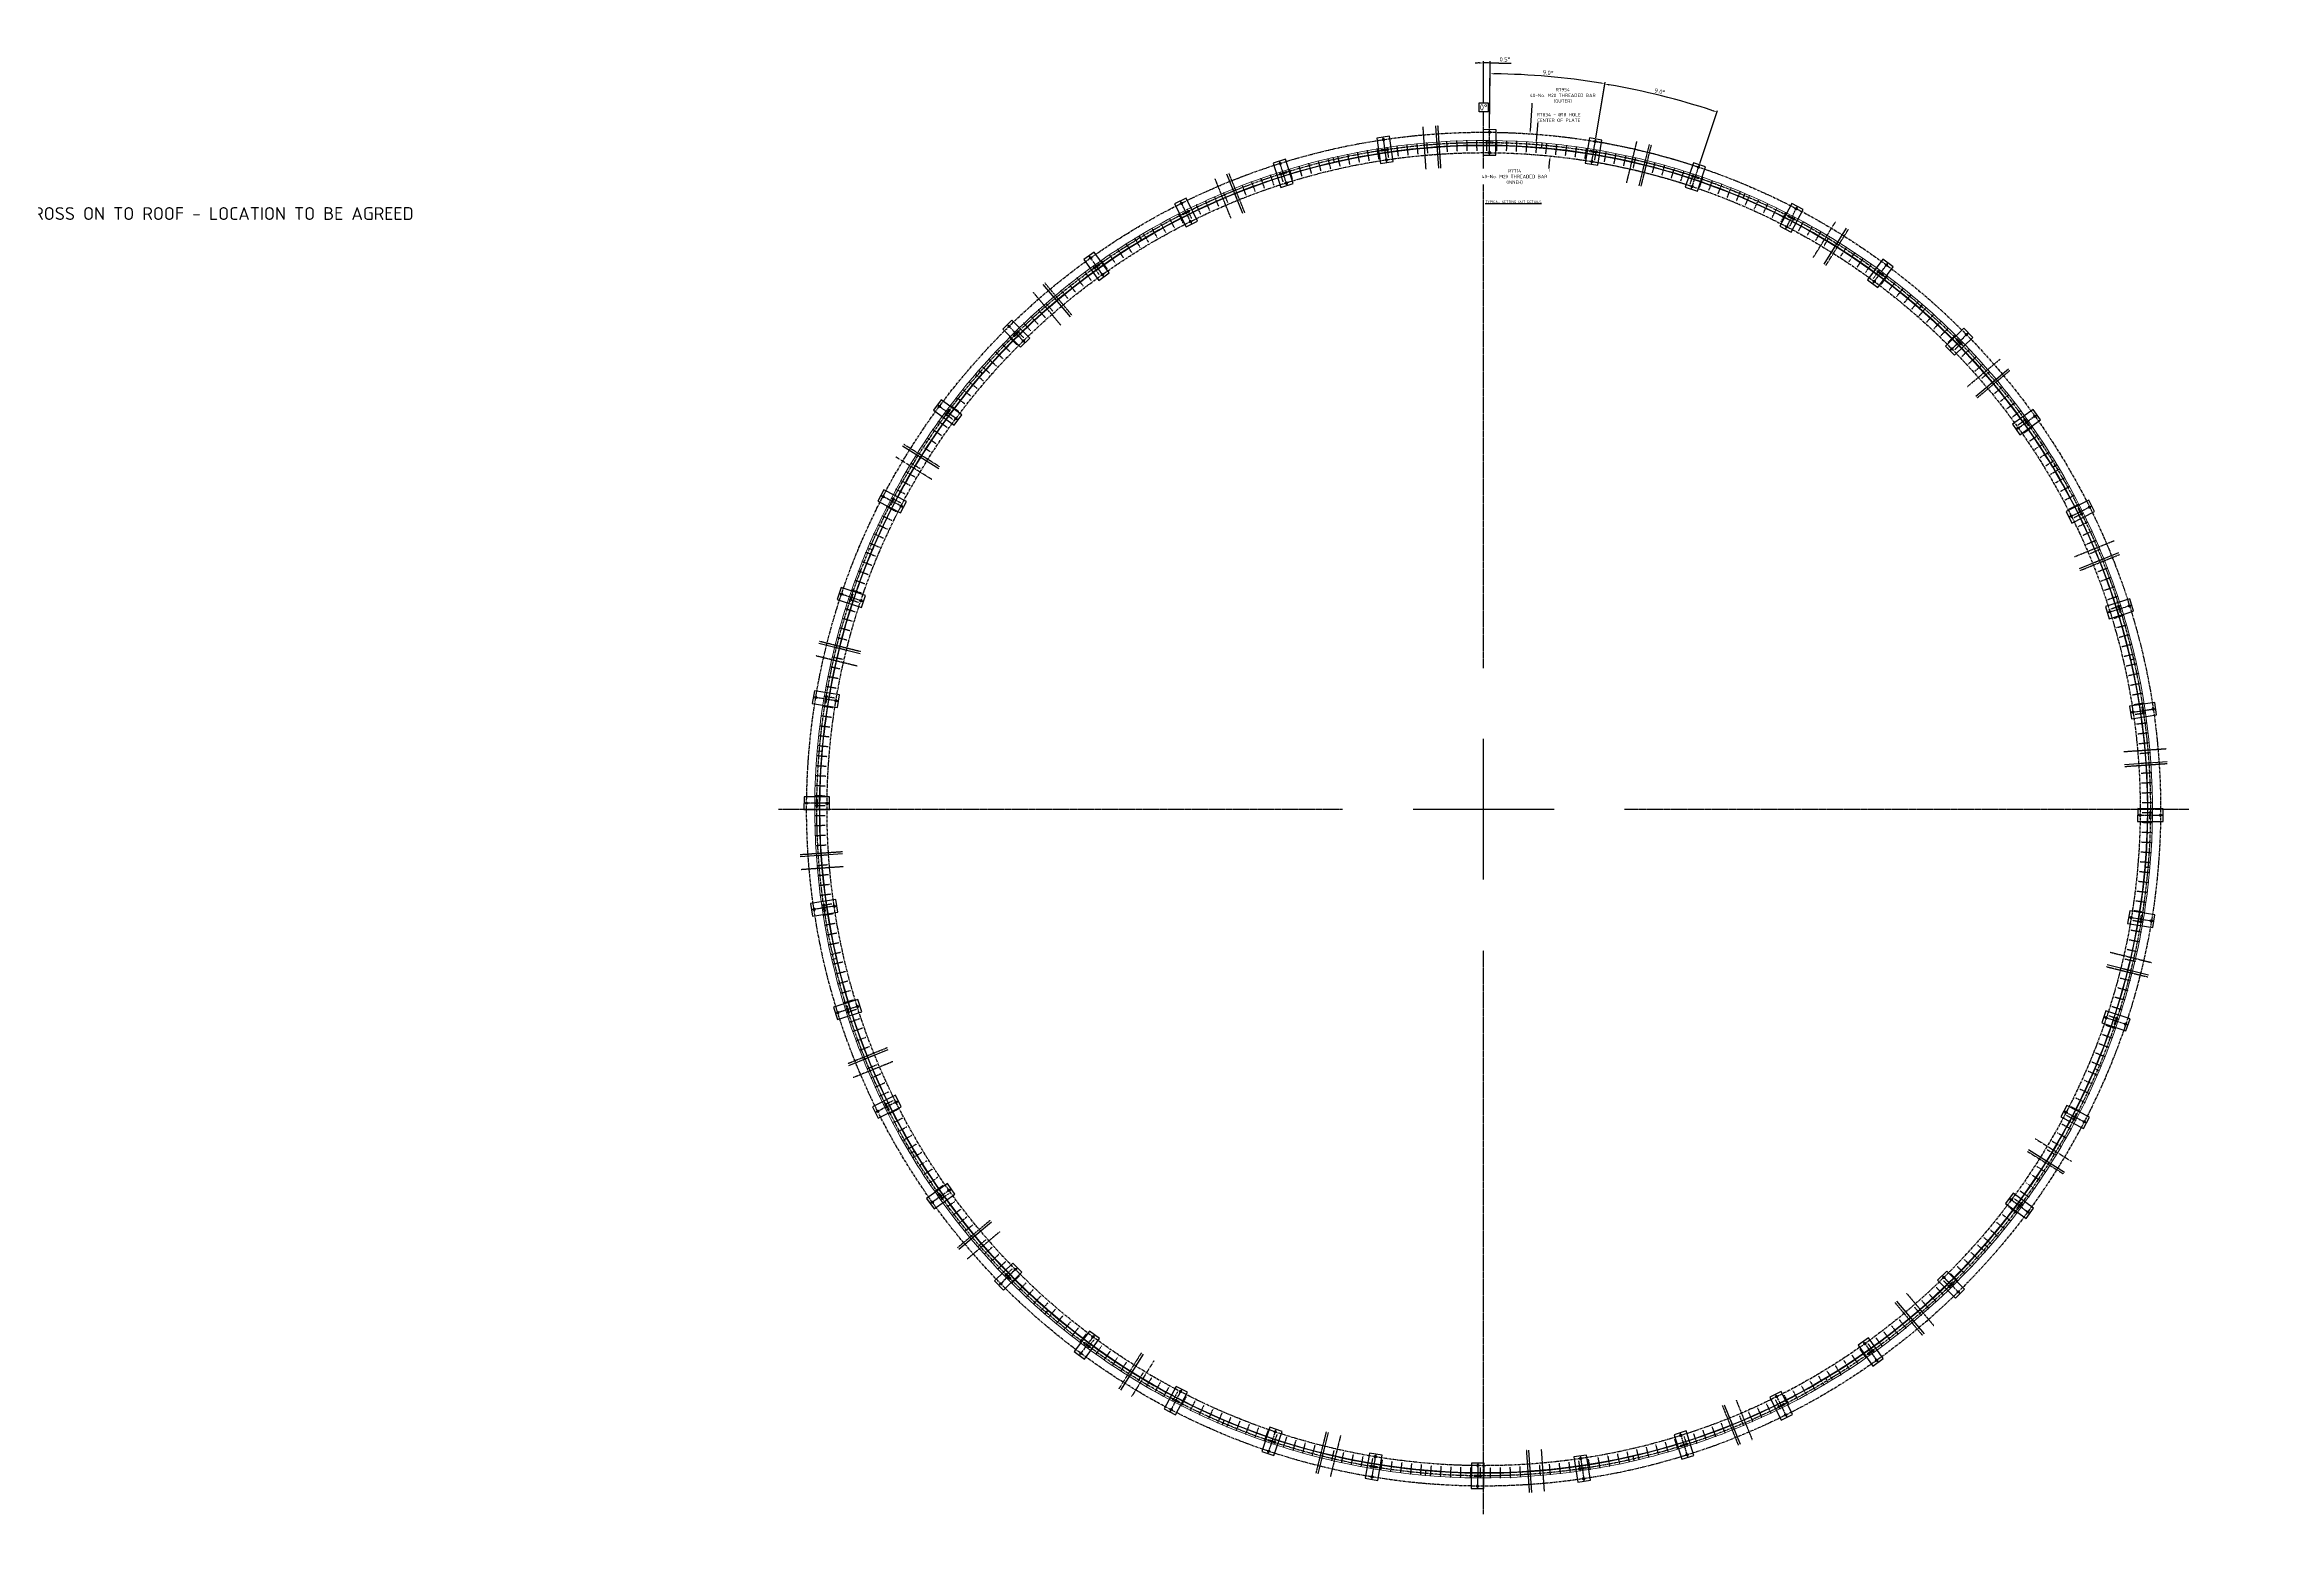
# Model space of a CAD drawing. Header units: millimetres. Extents: x -272986 to 200319, y -34579 to 49604.
# Drawn here: x 24371 to 50442, y 1270 to 18979 of the extents above; entities that cross this region are included whole.
import ezdxf
from ezdxf import colors
from ezdxf.entities.mleader import LeaderData, LeaderLine
from ezdxf.math import Vec2, Vec3

# ---------------------------------------------------------------- set-up
doc = ezdxf.new("R2010")
doc.units = ezdxf.units.MM
for name, pattern in [('CENTER', [50.8, 31.75, -6.35, 6.35, -6.35]), ('CENTER2', [28.575, 19.05, -3.175, 3.175, -3.175]), ('HIDDEN2', [4.7625, 3.175, -1.5875])]:
    doc.linetypes.add(name, pattern=pattern)
doc.layers.get('Defpoints').update_dxf_attribs({"color": 9})
for name, color, linetype in [('CENTRE', 1, 'CENTER'), ('X 0001 M', 7, 'Continuous'), ('X 1001 M', 8, 'HIDDEN2'), ('X 3001 D', 5, 'Continuous'), ('X 4001 T', 7, 'Continuous')]:
    doc.layers.add(name, color=color, linetype=linetype)
doc.styles.add('BIT STD. 2.0', font='isocpeur.ttf', dxfattribs={"height": 2})
doc.styles.add('BIT STD. 2.5', font='isocpeur.ttf', dxfattribs={"height": 2.5})
doc.styles.add('BIT STD. 3.0', font='isocpeur.ttf', dxfattribs={"height": 2.5})
doc.dimstyles.new('BIT STD. 2.0.1', dxfattribs={"dimtxt": 2, "dimasz": 2, "dimexe": 1, "dimexo": 0.625, "dimgap": 1, "dimtad": 1, "dimtih": 1, "dimtoh": 1, "dimdec": 0, "dimdsep": 46, "dimtxsty": 'BIT STD. 2.0', "dimcen": 0, "dimadec": 0, "dimazin": 0, "dimtfac": 1, "dimtdec": 0, "dimtofl": 0, "dimtmove": 0, "dimatfit": 3, "dimfxl": 1, "dimtfill": 1, "dimlwd": -1, "dimlwe": -1, "dimarcsym": 0})
doc.dimstyles.new('BIT STD. 2.5', dxfattribs={"dimtxt": 2.5, "dimasz": 2.5, "dimexe": 1, "dimexo": 0.75, "dimgap": 1, "dimtad": 1, "dimdec": 0, "dimdsep": 46, "dimtxsty": 'BIT STD. 2.5', "dimcen": 0, "dimadec": 0, "dimazin": 0, "dimtfac": 1, "dimtdec": 0, "dimtmove": 0, "dimatfit": 3, "dimfxl": 1, "dimtfill": 1, "dimlwd": -1, "dimlwe": -1, "dimarcsym": 0})

# ---------------------------------------------------------------- blocks, each defined once
blk = doc.blocks.new('_Dot')
at = {"color": 0, "linetype": 'ByBlock', "lineweight": -2}
blk.add_line((-0.5, 0), (-1, 0), dxfattribs=at)
at = {"color": 0, "linetype": 'ByBlock', "const_width": 0.5}
blk.add_lwpolyline([(-0.25, 0, 1), (0.25, 0, 1)], format="xyb", close=True, dxfattribs=at)
blk = doc.blocks.new('*U451')
at = {"layer": 'X 0001 M'}
blk.add_line((25, -250), (25, 250), dxfattribs=at)
at = {"layer": 'X 1001 M', "color": 251, "ltscale": 0.5}
for p, q in [((-125, -250), (-125, 250)), ((50, -250), (50, 250))]:
    blk.add_line(p, q, dxfattribs=at)
blk = doc.blocks.new('*U452')
at = {"color": 0, "linetype": 'ByBlock', "lineweight": -2, "transparency": 16777216}
blk.add_blockref('*U451', (-48396, 46247), dxfattribs=at)
for p, rotation in [((-45985, 45873), 342.0000000000001), ((-50805, 45857), 18.00000000000003), ((-52975, 44743), 36.00000000000002), ((-43808, 44772), 324), ((-42077, 43052), 306.0000000000001), ((-54695, 43012), 54.00000000000001), ((-55796, 40834), 72.00000000000003), ((-40962, 40882), 288), ((-40573, 38473), 270), ((-56170, 38423), 90.00000000000001), ((-40947, 36062), 252), ((-55780, 36014), 108), ((-54666, 33844), 126), ((-42047, 33885), 234), ((-52935, 32124), 144.0000000000001), ((-43767, 32154), 216), ((-45938, 31039), 198), ((-50757, 31024), 162.0000000000001), ((-48346, 30650), 180)]:
    blk.add_blockref('*U451', p, dxfattribs=dict(at, rotation=rotation))
blk = doc.blocks.new('*U453')
at = {"color": 6, "linetype": 'HIDDEN2', "ltscale": 0.5}
blk.add_line((0, -62.5), (0, 62.5), dxfattribs=at)
blk = doc.blocks.new('*U454')
at = {"color": 0, "linetype": 'ByBlock', "lineweight": -2, "transparency": 16777216}
for p, rotation in [((-49878, 46100), 11.14285714285714), ((-49764, 46121), 10.28571428571428), ((-49649, 46141), 9.428571428571429), ((-49534, 46160), 8.57142857142858), ((-49418, 46176), 7.714285714285643), ((-49302, 46191), 6.857142857142835), ((-49186, 46204), 5.999999999999965), ((-49070, 46215), 5.142857142857048), ((-48954, 46225), 4.285714285714301), ((-48838, 46233), 3.428571428571321), ((-48721, 46239), 2.571428571428504), ((-48604, 46243), 1.714285714285792), ((-48488, 46246), 0.8571428571427642), ((-48255, 46246), 359.1428571428572), ((-48138, 46243), 358.2857142857142), ((-48021, 46239), 357.4285714285716), ((-47905, 46233), 356.5714285714287), ((-47788, 46225), 355.7142857142857), ((-47672, 46215), 354.8571428571428), ((-47556, 46204), 353.9999999999999), ((-47440, 46191), 353.1428571428571), ((-47324, 46176), 352.2857142857143), ((-47209, 46160), 351.4285714285714), ((-47094, 46141), 350.5714285714286), ((-46979, 46121), 349.7142857142857), ((-46864, 46100), 348.8571428571428), ((-50892, 45828), 18.85714285714285), ((-50781, 45865), 17.99999999999999), ((-50670, 45900), 17.14285714285713), ((-50558, 45934), 16.28571428571426), ((-50446, 45966), 15.42857142857141), ((-50333, 45996), 14.57142857142854), ((-50220, 46024), 13.71428571428573), ((-50107, 46051), 12.85714285714285), ((-49993, 46076), 11.99999999999999), ((-46750, 46076), 348), ((-46636, 46051), 347.1428571428571), ((-46522, 46024), 346.2857142857143), ((-46409, 45996), 345.4285714285714), ((-46297, 45966), 344.5714285714286), ((-46184, 45934), 343.7142857142857), ((-46073, 45900), 342.8571428571428), ((-45961, 45865), 341.9999999999999), ((-45851, 45828), 341.1428571428571), ((-51543, 45572), 23.99999999999999), ((-51436, 45619), 23.14285714285715), ((-51329, 45664), 22.28571428571427), ((-51220, 45708), 21.42857142857141), ((-51111, 45749), 20.57142857142855), ((-51002, 45790), 19.71428571428569), ((-45741, 45790), 340.2857142857143), ((-45631, 45749), 339.4285714285714), ((-45522, 45708), 338.5714285714286), ((-45414, 45664), 337.7142857142857), ((-45306, 45619), 336.8571428571428), ((-45199, 45572), 335.9999999999999), ((-52067, 45315), 28.28571428571427), ((-51964, 45370), 27.42857142857139), ((-51860, 45423), 26.57142857142855), ((-51755, 45474), 25.71428571428573), ((-51649, 45524), 24.85714285714285), ((-45093, 45524), 335.1428571428571), ((-44988, 45474), 334.2857142857142), ((-44883, 45423), 333.4285714285714), ((-44779, 45370), 332.5714285714286), ((-44676, 45315), 331.7142857142857), ((-52471, 45082), 31.7142857142857), ((-52371, 45143), 30.85714285714286), ((-52270, 45202), 29.99999999999999), ((-52169, 45259), 29.14285714285712), ((-44573, 45259), 330.8571428571428), ((-44472, 45202), 329.9999999999999), ((-44371, 45143), 329.1428571428571), ((-44272, 45082), 328.2857142857142), ((-52860, 44825), 35.14285714285712), ((-52764, 44892), 34.28571428571429), ((-52667, 44957), 33.42857142857142), ((-52570, 45020), 32.57142857142857), ((-44173, 45020), 327.4285714285714), ((-44075, 44957), 326.5714285714286), ((-43978, 44892), 325.7142857142857), ((-43882, 44825), 324.8571428571428), ((-53233, 44545), 38.57142857142858), ((-53142, 44617), 37.71428571428571), ((-53049, 44688), 36.85714285714283), ((-52955, 44757), 36), ((-43787, 44757), 323.9999999999999), ((-43693, 44688), 323.1428571428571), ((-43601, 44617), 322.2857142857143), ((-43509, 44545), 321.4285714285714), ((-53502, 44321), 41.14285714285715), ((-53414, 44397), 40.28571428571428), ((-53324, 44472), 39.4285714285714), ((-43418, 44472), 320.5714285714286), ((-43329, 44397), 319.7142857142857), ((-43240, 44321), 318.8571428571428), ((-53760, 44085), 43.71428571428572), ((-53676, 44165), 42.85714285714285), ((-53589, 44244), 41.99999999999999), ((-43153, 44244), 317.9999999999999), ((-43067, 44165), 317.1428571428571), ((-42982, 44085), 316.2857142857143), ((-54008, 43837), 46.28571428571428), ((-53927, 43921), 45.42857142857142), ((-53844, 44004), 44.57142857142856), ((-42898, 44004), 315.4285714285714), ((-42816, 43921), 314.5714285714285), ((-42734, 43837), 313.7142857142857), ((-54244, 43579), 48.85714285714286), ((-54167, 43666), 48), ((-54088, 43752), 47.14285714285713), ((-42654, 43752), 312.8571428571428), ((-42576, 43666), 311.9999999999999), ((-42498, 43579), 311.1428571428571), ((-54468, 43310), 51.42857142857143), ((-54395, 43401), 50.57142857142856), ((-54320, 43491), 49.71428571428571), ((-42422, 43491), 310.2857142857142), ((-42348, 43401), 309.4285714285714), ((-42274, 43310), 308.5714285714285), ((-54680, 43032), 54), ((-54611, 43126), 53.14285714285714), ((-54540, 43219), 52.28571428571427), ((-42202, 43219), 307.7142857142857), ((-42131, 43126), 306.8571428571428), ((-42062, 43032), 305.9999999999999), ((-54880, 42744), 56.57142857142856), ((-54815, 42841), 55.71428571428571), ((-54748, 42937), 54.85714285714284), ((-41994, 42937), 305.1428571428571), ((-41928, 42841), 304.2857142857142), ((-41863, 42744), 303.4285714285714), ((-55005, 42548), 58.28571428571428), ((-54943, 42646), 57.42857142857141), ((-41799, 42646), 302.5714285714286), ((-41737, 42548), 301.7142857142857), ((-55182, 42246), 60.85714285714285), ((-55125, 42347), 59.99999999999999), ((-55066, 42448), 59.14285714285715), ((-41677, 42448), 300.8571428571428), ((-41617, 42347), 299.9999999999999), ((-41560, 42246), 299.1428571428571), ((-55293, 42040), 62.57142857142856), ((-55239, 42144), 61.71428571428572), ((-41504, 42144), 298.2857142857142), ((-41449, 42040), 297.4285714285714), ((-55447, 41726), 65.14285714285712), ((-55397, 41832), 64.28571428571428), ((-55346, 41937), 63.42857142857142), ((-41396, 41937), 296.5714285714285), ((-41345, 41832), 295.7142857142857), ((-41295, 41726), 294.8571428571428), ((-55542, 41513), 66.85714285714285), ((-55495, 41620), 66.00000000000001), ((-41247, 41620), 293.9999999999999), ((-41200, 41513), 293.1428571428571), ((-55672, 41188), 69.42857142857143), ((-55631, 41297), 68.57142857142858), ((-55587, 41406), 67.7142857142857), ((-41155, 41406), 292.2857142857143), ((-41112, 41297), 291.4285714285714), ((-41070, 41188), 290.5714285714285), ((-55751, 40969), 71.14285714285712), ((-55713, 41079), 70.28571428571428), ((-41030, 41079), 289.7142857142857), ((-40991, 40969), 288.8571428571428), ((-55823, 40747), 72.85714285714285), ((-55788, 40858), 72), ((-40954, 40858), 287.9999999999999), ((-40919, 40747), 287.1428571428571), ((-55919, 40410), 75.42857142857142), ((-55889, 40523), 74.57142857142857), ((-55857, 40635), 73.71428571428571), ((-40886, 40635), 286.2857142857142), ((-40854, 40523), 285.4285714285714), ((-40824, 40410), 284.5714285714285), ((-55974, 40183), 77.14285714285715), ((-55947, 40297), 76.28571428571428), ((-40795, 40297), 283.7142857142856), ((-40768, 40183), 282.8571428571428), ((-56023, 39955), 78.85714285714285), ((-55999, 40070), 77.99999999999999), ((-40743, 40070), 282), ((-40720, 39955), 281.1428571428571), ((-56064, 39726), 80.57142857142856), ((-56044, 39841), 79.71428571428572), ((-40698, 39841), 280.2857142857142), ((-40678, 39726), 279.4285714285714), ((-56114, 39379), 83.14285714285712), ((-56099, 39495), 82.28571428571429), ((-56083, 39610), 81.42857142857142), ((-40660, 39610), 278.5714285714285), ((-40643, 39495), 277.7142857142857), ((-40628, 39379), 276.8571428571428), ((-56138, 39147), 84.85714285714286), ((-56127, 39263), 83.99999999999999), ((-40615, 39263), 275.9999999999999), ((-40604, 39147), 275.1428571428571), ((-56156, 38915), 86.57142857142857), ((-56148, 39031), 85.71428571428571), ((-40595, 39031), 274.2857142857143), ((-40587, 38915), 273.4285714285714), ((-56166, 38681), 88.28571428571426), ((-56162, 38798), 87.42857142857143), ((-40581, 38798), 272.5714285714286), ((-40576, 38681), 271.7142857142857), ((-56170, 38448), 90), ((-56169, 38565), 89.14285714285714), ((-56169, 38331), 90.85714285714285), ((-40574, 38565), 270.8571428571428), ((-40574, 38331), 269.1428571428572), ((-40573, 38448), 270), ((-56166, 38215), 91.71428571428571), ((-56162, 38098), 92.57142857142857), ((-40581, 38098), 267.4285714285714), ((-40576, 38215), 268.2857142857143), ((-56156, 37982), 93.4285714285714), ((-56148, 37865), 94.28571428571426), ((-40595, 37865), 265.7142857142857), ((-40587, 37982), 266.5714285714286), ((-56138, 37749), 95.14285714285714), ((-56127, 37633), 95.99999999999999), ((-40615, 37633), 264), ((-40604, 37749), 264.8571428571429), ((-56114, 37517), 96.85714285714285), ((-56099, 37401), 97.7142857142857), ((-56083, 37286), 98.57142857142856), ((-40660, 37286), 261.4285714285714), ((-40643, 37401), 262.2857142857143), ((-40628, 37517), 263.1428571428571), ((-56064, 37171), 99.4285714285714), ((-56044, 37056), 100.2857142857143), ((-40698, 37056), 259.7142857142857), ((-40678, 37171), 260.5714285714286), ((-56023, 36941), 101.1428571428571), ((-55999, 36827), 102), ((-40743, 36827), 258), ((-40720, 36941), 258.8571428571428), ((-55974, 36713), 102.8571428571429), ((-55947, 36599), 103.7142857142857), ((-55919, 36486), 104.5714285714286), ((-40824, 36486), 255.4285714285714), ((-40795, 36599), 256.2857142857142), ((-40768, 36713), 257.1428571428571), ((-55889, 36373), 105.4285714285714), ((-55857, 36261), 106.2857142857143), ((-40886, 36261), 253.7142857142857), ((-40854, 36373), 254.5714285714286), ((-55823, 36149), 107.1428571428572), ((-55788, 36038), 108), ((-40954, 36038), 252), ((-40919, 36149), 252.8571428571428), ((-55751, 35928), 108.8571428571429), ((-55713, 35817), 109.7142857142857), ((-55672, 35708), 110.5714285714286), ((-41070, 35708), 249.4285714285714), ((-41030, 35817), 250.2857142857142), ((-40991, 35928), 251.1428571428571), ((-55631, 35599), 111.4285714285714), ((-55587, 35491), 112.2857142857143), ((-41155, 35491), 247.7142857142857), ((-41112, 35599), 248.5714285714285), ((-55542, 35383), 113.1428571428572), ((-55495, 35276), 114), ((-55447, 35170), 114.8571428571428), ((-41295, 35170), 245.1428571428571), ((-41247, 35276), 246), ((-41200, 35383), 246.8571428571429), ((-55397, 35065), 115.7142857142857), ((-55346, 34960), 116.5714285714286), ((-41396, 34960), 243.4285714285714), ((-41345, 35065), 244.2857142857143), ((-55293, 34856), 117.4285714285714), ((-55239, 34753), 118.2857142857143), ((-55182, 34650), 119.1428571428571), ((-41560, 34650), 240.8571428571428), ((-41504, 34753), 241.7142857142857), ((-41449, 34856), 242.5714285714286), ((-55125, 34549), 120), ((-55066, 34448), 120.8571428571428), ((-41677, 34448), 239.1428571428572), ((-41617, 34549), 240), ((-55005, 34349), 121.7142857142857), ((-54943, 34250), 122.5714285714286), ((-54880, 34152), 123.4285714285714), ((-41863, 34152), 236.5714285714286), ((-41799, 34250), 237.4285714285714), ((-41737, 34349), 238.2857142857142), ((-54815, 34055), 124.2857142857143), ((-54748, 33959), 125.1428571428572), ((-54680, 33864), 126), ((-42062, 33864), 234), ((-41994, 33959), 234.8571428571428), ((-41928, 34055), 235.7142857142857), ((-54611, 33770), 126.8571428571428), ((-54540, 33678), 127.7142857142857), ((-42202, 33678), 232.2857142857143), ((-42131, 33770), 233.1428571428571), ((-54468, 33586), 128.5714285714286), ((-54395, 33495), 129.4285714285714), ((-54320, 33406), 130.2857142857143), ((-42422, 33406), 229.7142857142857), ((-42348, 33495), 230.5714285714285), ((-42274, 33586), 231.4285714285714), ((-54244, 33317), 131.1428571428571), ((-54167, 33230), 132), ((-54088, 33144), 132.8571428571428), ((-42654, 33144), 227.1428571428571), ((-42576, 33230), 227.9999999999999), ((-42498, 33317), 228.8571428571428), ((-54008, 33059), 133.7142857142857), ((-53927, 32975), 134.5714285714286), ((-53844, 32893), 135.4285714285714), ((-53760, 32811), 136.2857142857143), ((-42982, 32811), 223.7142857142857), ((-42898, 32893), 224.5714285714285), ((-42816, 32975), 225.4285714285714), ((-42734, 33059), 226.2857142857143), ((-53676, 32731), 137.1428571428571), ((-53589, 32653), 138), ((-53502, 32575), 138.8571428571428), ((-43240, 32575), 221.1428571428572), ((-43153, 32653), 222), ((-43067, 32731), 222.8571428571428), ((-53414, 32499), 139.7142857142857), ((-53324, 32424), 140.5714285714286), ((-53233, 32351), 141.4285714285714), ((-53142, 32279), 142.2857142857142), ((-43601, 32279), 217.7142857142856), ((-43509, 32351), 218.5714285714285), ((-43418, 32424), 219.4285714285714), ((-43329, 32499), 220.2857142857142), ((-53049, 32208), 143.1428571428571), ((-52955, 32139), 144), ((-52860, 32071), 144.8571428571428), ((-43882, 32071), 215.1428571428571), ((-43787, 32139), 216), ((-43693, 32208), 216.8571428571429), ((-52764, 32005), 145.7142857142857), ((-52667, 31940), 146.5714285714286), ((-52570, 31876), 147.4285714285714), ((-52471, 31814), 148.2857142857142), ((-52371, 31754), 149.1428571428571), ((-44371, 31754), 210.8571428571428), ((-44272, 31814), 211.7142857142857), ((-44173, 31876), 212.5714285714286), ((-44075, 31940), 213.4285714285714), ((-43978, 32005), 214.2857142857142), ((-52270, 31694), 150), ((-52169, 31637), 150.8571428571428), ((-52067, 31581), 151.7142857142857), ((-51964, 31526), 152.5714285714286), ((-44779, 31526), 207.4285714285714), ((-44676, 31581), 208.2857142857142), ((-44573, 31637), 209.1428571428571), ((-44472, 31694), 209.9999999999999), ((-51860, 31473), 153.4285714285714), ((-51755, 31422), 154.2857142857143), ((-51649, 31372), 155.1428571428571), ((-51543, 31324), 156), ((-51436, 31277), 156.8571428571429), ((-51329, 31232), 157.7142857142857), ((-45414, 31232), 202.2857142857142), ((-45306, 31277), 203.1428571428571), ((-45199, 31324), 203.9999999999999), ((-45093, 31372), 204.8571428571428), ((-44988, 31422), 205.7142857142857), ((-44883, 31473), 206.5714285714285), ((-51220, 31189), 158.5714285714285), ((-51111, 31147), 159.4285714285714), ((-51002, 31107), 160.2857142857143), ((-50892, 31068), 161.1428571428571), ((-50781, 31031), 162.0000000000001), ((-50670, 30996), 162.8571428571428), ((-46073, 30996), 197.1428571428571), ((-45961, 31031), 198), ((-45851, 31068), 198.8571428571427), ((-45741, 31107), 199.7142857142857), ((-45631, 31147), 200.5714285714286), ((-45522, 31189), 201.4285714285713), ((-50558, 30963), 163.7142857142857), ((-50446, 30931), 164.5714285714286), ((-50333, 30900), 165.4285714285714), ((-50220, 30872), 166.2857142857142), ((-50107, 30845), 167.1428571428571), ((-49993, 30820), 168), ((-49878, 30797), 168.8571428571428), ((-49764, 30775), 169.7142857142857), ((-49649, 30755), 170.5714285714286), ((-49534, 30737), 171.4285714285714), ((-49418, 30720), 172.2857142857144), ((-49302, 30705), 173.1428571428571), ((-47440, 30705), 186.8571428571428), ((-47324, 30720), 187.7142857142856), ((-47209, 30737), 188.5714285714285), ((-47094, 30755), 189.4285714285714), ((-46979, 30775), 190.2857142857143), ((-46864, 30797), 191.1428571428571), ((-46750, 30820), 192), ((-46636, 30845), 192.8571428571429), ((-46522, 30872), 193.7142857142856), ((-46409, 30900), 194.5714285714285), ((-46297, 30931), 195.4285714285714), ((-46184, 30963), 196.2857142857142), ((-49186, 30692), 174), ((-49070, 30681), 174.8571428571429), ((-48954, 30671), 175.7142857142857), ((-48838, 30664), 176.5714285714287), ((-48721, 30657), 177.4285714285716), ((-48604, 30653), 178.2857142857142), ((-48488, 30651), 179.1428571428573), ((-48371, 30650), 180), ((-48255, 30651), 180.8571428571427), ((-48138, 30653), 181.7142857142856), ((-48021, 30657), 182.5714285714285), ((-47905, 30664), 183.4285714285713), ((-47788, 30671), 184.2857142857142), ((-47672, 30681), 185.1428571428571), ((-47556, 30692), 185.9999999999999)]:
    blk.add_blockref('*U453', p, dxfattribs=dict(at, rotation=rotation))
blk.add_blockref('*U453', (-48371, 46247), dxfattribs=at)
blk = doc.blocks.new('A$Cd0eb770c')
at = {"color": 0, "linetype": 'Continuous', "lineweight": 0}
for p, q in [((-1227, -7762), (-1220, -7718)), ((-1220, -7718), (-1218, -7709)), ((-1218, -7709), (-1217, -7703)), ((1217, -7703), (1218, -7709)), ((1218, -7709), (1220, -7718)), ((1220, -7718), (1227, -7762))]:
    blk.add_line(p, q, dxfattribs=at)
for radius, start, end in [(7858, 261.0183, 278.9817), (7804, 261.0183, 278.9817), (7798, 261.0183, 278.9817), (7842, 265.2281, 265.7571), (7825, 265.2281, 265.7571), (7824, 274.2429, 274.7719), (7842, 274.2429, 274.7719)]:
    blk.add_arc((0, 0), radius, start, end, dxfattribs=at)
for points, knots in [([(-652, -7815), (-655, -7815), (-657, -7814), (-659, -7812), (-660, -7810), (-661, -7808), (-661, -7806), (-661, -7803), (-659, -7801), (-658, -7800), (-656, -7798), (-653, -7797), (-651, -7797)], [0, 0, 0, 0, 0.785398, 0.785398, 0.785398, 1.558627, 1.558627, 1.558627, 2.35011, 2.35011, 2.35011, 3.141593, 3.141593, 3.141593, 3.141593]), ([(-579, -7803), (-577, -7803), (-574, -7804), (-573, -7806), (-571, -7808), (-570, -7810), (-571, -7813), (-571, -7815), (-572, -7817), (-574, -7819), (-575, -7820), (-578, -7821), (-580, -7821)], [0, 0, 0, 0, 0.785398, 0.785398, 0.785398, 1.559539, 1.559539, 1.559539, 2.350566, 2.350566, 2.350566, 3.141593, 3.141593, 3.141593, 3.141593]), ([(580, -7821), (578, -7821), (575, -7820), (574, -7819), (572, -7817), (571, -7815), (571, -7813), (570, -7810), (571, -7808), (573, -7806), (574, -7804), (577, -7803), (579, -7803)], [0, 0, 0, 0, 0.785398, 0.785398, 0.785398, 1.558627, 1.558627, 1.558627, 2.35011, 2.35011, 2.35011, 3.141593, 3.141593, 3.141593, 3.141593]), ([(651, -7797), (653, -7797), (656, -7798), (657, -7799), (659, -7801), (660, -7803), (661, -7805), (661, -7808), (660, -7810), (659, -7812), (657, -7814), (655, -7815), (652, -7815)], [0, 0, 0, 0, 0.785398, 0.785398, 0.785398, 1.559539, 1.559539, 1.559539, 2.350566, 2.350566, 2.350566, 3.141593, 3.141593, 3.141593, 3.141593])]:
    blk.add_open_spline(points, degree=3, knots=knots, dxfattribs=at)
blk = doc.blocks.new('*U459')
blk.add_blockref('A$Cd0eb770c', (0, 7781))
blk = doc.blocks.new('*U460')
at = {"color": 0, "linetype": 'ByBlock', "lineweight": -2, "transparency": 16777216}
for p, rotation in [((38875, 17394), 198), ((41279, 17774), 180), ((43684, 17394), 162), ((36706, 16288), 216), ((45853, 16288), 144), ((34984, 14567), 234), ((47574, 14567), 126), ((33879, 12398), 252), ((48679, 12398), 108), ((33498, 9994), 270), ((49060, 9994), 90.00000000000001), ((33879, 7589), 288), ((48679, 7589), 72), ((34984, 5420), 306), ((47574, 5420), 54), ((36706, 3699), 324), ((45853, 3699), 35.99999999999999), ((38875, 2594), 342.0000000000001), ((43684, 2594), 17.99999999999997)]:
    blk.add_blockref('*U459', p, dxfattribs=dict(at, rotation=rotation))
blk.add_blockref('*U459', (41279, 2213), dxfattribs=at)
blk = doc.blocks.new('*U465')
at = {"layer": 'CENTRE', "color": 0, "linetype": 'CENTER2', "transparency": 16777216}
for p, q in [((-17, 0), (-2.4, 0)), ((0, 2.4), (0, 17)), ((2.4, 0), (17, 0)), ((0, -17), (0, -2.4))]:
    blk.add_line(p, q, dxfattribs=at)
at = {"layer": 'CENTRE', "color": 0, "linetype": 'Continuous', "transparency": 16777216}
for p, q in [((-1.2, 0), (1.2, 0)), ((0, -1.2), (0, 1.2))]:
    blk.add_line(p, q, dxfattribs=at)
blk = doc.blocks.new('*U466')
at = {"layer": 'CENTRE', "color": 0, "linetype": 'CENTER2', "transparency": 16777216}
for p, q in [((-14, 0), (-1.8, 0)), ((0, 1.8), (0, 14)), ((1.8, 0), (14, 0)), ((0, -14), (0, -1.8))]:
    blk.add_line(p, q, dxfattribs=at)
at = {"layer": 'CENTRE', "color": 0, "linetype": 'Continuous', "transparency": 16777216}
for p, q in [((-0.9, 0), (0.9, 0)), ((0, -0.9), (0, 0.9))]:
    blk.add_line(p, q, dxfattribs=at)
blk = doc.blocks.new('*U467')
at = {"layer": 'CENTRE', "color": 0, "linetype": 'CENTER2', "transparency": 16777216}
for p, q in [((-17, 0), (-2.4, 0)), ((0, 2.4), (0, 17)), ((2.4, 0), (17, 0)), ((0, -17), (0, -2.4))]:
    blk.add_line(p, q, dxfattribs=at)
at = {"layer": 'CENTRE', "color": 0, "linetype": 'Continuous', "transparency": 16777216}
for p, q in [((-1.2, 0), (1.2, 0)), ((0, -1.2), (0, 1.2))]:
    blk.add_line(p, q, dxfattribs=at)
blk = doc.blocks.new('*U468')
at = {"layer": 'Defpoints', "color": 0, "linetype": 'CENTER2', "transparency": 16777216}
blk.add_line((0, 150), (0, -150), dxfattribs=at)
blk = doc.blocks.new('Level Plate - Plan')
blk.add_lwpolyline([(75, -150), (75, 150), (-75, 150), (-75, -150)], close=True)
for centre, radius in [((0, 120), 12), ((0, 0), 9), ((0, -120), 12)]:
    blk.add_circle(centre, radius)
at = {"layer": 'CENTRE', "linetype": 'CENTER2'}
for name, p in [('*U465', (0, 120)), ('*U466', (0, 0)), ('*U467', (0, -120))]:
    blk.add_blockref(name, p, dxfattribs=at)
at = {"layer": 'Defpoints', "color": 1, "linetype": 'CENTER2'}
blk.add_blockref('*U468', (0, 0), dxfattribs=at)
blk = doc.blocks.new('*U462')
for p, rotation in [((-617, -100), 4.507397385545388), ((595, 92), 13.49259720449747)]:
    blk.add_blockref('Level Plate - Plan', p, dxfattribs=dict(rotation=rotation))
blk = doc.blocks.new('*U463')
at = {"color": 0, "linetype": 'ByBlock', "lineweight": -2, "transparency": 16777216}
for p, rotation in [((42489, 17707), 161.9999999999999), ((40047, 17703), 180), ((44814, 16955), 143.9999999999999), ((37725, 16945), 197.9999999999998), ((46792, 15522), 125.9999999999999), ((35751, 15506), 215.9999999999999), ((34318, 13528), 234), ((48230, 13548), 107.9999999999999), ((33566, 11204), 251.9999999999999), ((48988, 11226), 89.99999999999991), ((33570, 8761), 269.9999999999999), ((48992, 8783), 71.9999999999999), ((34328, 6439), 287.9999999999999), ((48240, 6459), 53.9999999999999), ((35767, 4465), 306), ((46808, 4481), 35.99999999999989), ((37745, 3032), 323.9999999999999), ((44833, 3043), 17.9999999999999), ((40069, 2281), 341.9999999999999)]:
    blk.add_blockref('*U462', p, dxfattribs=dict(at, rotation=rotation))
blk.add_blockref('*U462', (42511, 2284), dxfattribs=at)
blk = doc.blocks.new('*U464')
at = {"layer": 'CENTRE', "color": 0, "linetype": 'CENTER2', "transparency": 16777216}
for p, q in [((0, 1657), (0, 8285)), ((-8285, 0), (-1657, 0)), ((1657, 0), (8285, 0)), ((0, -8285), (0, -1657))]:
    blk.add_line(p, q, dxfattribs=at)
at = {"layer": 'CENTRE', "color": 0, "linetype": 'Continuous', "transparency": 16777216}
for p, q in [((0, -828), (0, 828)), ((-828, 0), (828, 0))]:
    blk.add_line(p, q, dxfattribs=at)
blk = doc.blocks.new('*D470')
at = {"layer": 'Defpoints', "color": 0, "transparency": 16777216}
for p in [(41305, 18761), (41279, 18279), (41350, 17977), (41347, 17677), (41279, 11651)]:
    blk.add_point(p, dxfattribs=at)
at = {"layer": 'X 3001 D', "color": 0, "transparency": 16777216}
for p, q in [((41279, 18294), (41279, 18781)), ((41350, 17992), (41357, 18781)), ((41457, 18759), (41602, 18757))]:
    blk.add_line(p, q, dxfattribs=at)
for start, end in [(90.3268, 90.6536), (89.4925, 90), (88.8389, 89.4925), (88.8389, 89.1657)]:
    blk.add_arc((41279, 9995), 8766, start, end, dxfattribs=at)
for points in [[(41229, 18769), (41229, 18753), (41279, 18761)], [(41407, 18752), (41407, 18769), (41357, 18761)]]:
    blk.add_solid(points, dxfattribs=at)
at = {"layer": 'X 3001 D', "color": 0, "transparency": 16777216, "insert": (41530, 18803), "char_height": 50, "attachment_point": 5, "rotation": 358.8389, "style": 'BIT STD. 2.5', "bg_fill": 3, "box_fill_scale": 1.1, "bg_fill_color": 256, "bg_fill_true_color": 13158600, "bg_fill_transparency": 0}
blk.add_mtext('0.5°', dxfattribs=at)
blk = doc.blocks.new('*D471')
at = {"layer": 'Defpoints', "color": 0, "transparency": 16777216}
for p in [(42257, 18579), (41350, 17977), (42596, 17868), (41347, 17677), (42546, 17572)]:
    blk.add_point(p, dxfattribs=at)
at = {"layer": 'X 3001 D', "color": 0, "transparency": 16777216}
for p, q in [((41350, 17992), (41356, 18655)), ((42598, 17883), (42708, 18536))]:
    blk.add_line(p, q, dxfattribs=at)
blk.add_arc((41279, 9994), 8641, 80.8389, 89.161, dxfattribs=at)
for points in [[(41406, 18626), (41406, 18642), (41356, 18635)], [(42656, 18533), (42654, 18517), (42704, 18517)]]:
    blk.add_solid(points, dxfattribs=at)
at = {"layer": 'X 3001 D', "color": 0, "transparency": 16777216, "insert": (42036, 18647), "char_height": 50, "attachment_point": 5, "rotation": 354.9999, "style": 'BIT STD. 2.5', "bg_fill": 3, "box_fill_scale": 1.1, "bg_fill_color": 256, "bg_fill_true_color": 13158600, "bg_fill_transparency": 0}
blk.add_mtext('9.0°', dxfattribs=at)
blk = doc.blocks.new('*D472')
at = {"layer": 'Defpoints', "color": 0, "transparency": 16777216}
for p in [(43588, 18317), (42596, 17868), (42546, 17572), (43813, 17564), (43718, 17280)]:
    blk.add_point(p, dxfattribs=at)
at = {"layer": 'X 3001 D', "color": 0, "transparency": 16777216}
for p, q in [((42598, 17883), (42707, 18532)), ((43818, 17579), (44027, 18203))]:
    blk.add_line(p, q, dxfattribs=at)
blk.add_arc((41279, 9994), 8637, 71.8242, 80.1757, dxfattribs=at)
for points in [[(42751, 18496), (42754, 18513), (42704, 18513)], [(43976, 18208), (43971, 18192), (44021, 18184)]]:
    blk.add_solid(points, dxfattribs=at)
at = {"layer": 'X 3001 D', "color": 0, "transparency": 16777216, "insert": (43349, 18426), "char_height": 50, "attachment_point": 5, "rotation": 346.2082, "style": 'BIT STD. 2.5', "bg_fill": 3, "box_fill_scale": 1.1, "bg_fill_color": 256, "bg_fill_true_color": 13158600, "bg_fill_transparency": 0}
blk.add_mtext('9.0°', dxfattribs=at)
blk = doc.blocks.new('*D473')
at = {"layer": 'Defpoints', "color": 0, "transparency": 16777216}
for p in [(42062, 17667), (41279, 9994)]:
    blk.add_point(p, dxfattribs=at)
at = {"layer": 'X 3001 D', "color": 0, "transparency": 16777216}
for p, q in [((42037, 17425), (42058, 17628)), ((41997, 17425), (42037, 17425))]:
    blk.add_line(p, q, dxfattribs=at)
at = {"layer": 'X 3001 D', "color": 0, "transparency": 16777216, "insert": (41643, 17425), "char_height": 40, "attachment_point": 5, "style": 'BIT STD. 2.0', "bg_fill": 3, "box_fill_scale": 1.1, "bg_fill_color": 256, "bg_fill_true_color": 13158600, "bg_fill_transparency": 0}
blk.add_mtext('R7714\\P40-No. M20 THREADED BAR \\P(INNER)', dxfattribs=at)
at = {"layer": 'X 3001 D', "color": 0, "transparency": 16777216}
blk.add_solid([(42051, 17628), (42065, 17627), (42062, 17667)], dxfattribs=at)
blk = doc.blocks.new('*D474')
at = {"layer": 'Defpoints', "color": 0, "transparency": 16777216}
for p in [(41895, 17803), (41279, 9994)]:
    blk.add_point(p, dxfattribs=at)
at = {"layer": 'X 3001 D', "color": 0, "transparency": 16777216}
for p, q in [((41920, 18121), (41898, 17843)), ((42384, 18121), (41920, 18121))]:
    blk.add_line(p, q, dxfattribs=at)
blk.add_solid([(41892, 17843), (41905, 17842), (41895, 17803)], dxfattribs=at)
at = {"layer": 'X 3001 D', "color": 0, "transparency": 16777216, "insert": (42162, 18121), "char_height": 40, "attachment_point": 5, "style": 'BIT STD. 2.0', "bg_fill": 3, "box_fill_scale": 1.1, "bg_fill_color": 256, "bg_fill_true_color": 13158600, "bg_fill_transparency": 0}
blk.add_mtext('R7834 - %%C18 HOLE\\PCENTER OF PLATE', dxfattribs=at)
blk = doc.blocks.new('*D475')
at = {"layer": 'Defpoints', "color": 0, "transparency": 16777216}
for p in [(41824, 17929), (41279, 9994)]:
    blk.add_point(p, dxfattribs=at)
at = {"layer": 'X 3001 D', "color": 0, "transparency": 16777216}
for p, q in [((41855, 18378), (41826, 17969)), ((42543, 18378), (41855, 18378))]:
    blk.add_line(p, q, dxfattribs=at)
blk.add_solid([(41820, 17969), (41833, 17968), (41824, 17929)], dxfattribs=at)
at = {"layer": 'X 3001 D', "color": 0, "transparency": 16777216, "insert": (42209, 18378), "char_height": 40, "attachment_point": 5, "style": 'BIT STD. 2.0', "bg_fill": 3, "box_fill_scale": 1.1, "bg_fill_color": 256, "bg_fill_true_color": 13158600, "bg_fill_transparency": 0}
blk.add_mtext('R7954\\P40-No. M20 THREADED BAR \\P(OUTER)', dxfattribs=at)

msp = doc.modelspace()

# ---------------------------------------------------------------- linework, layer by layer
msp.add_circle((41279.1369, 9993.7595), 7798.5)
at = {"layer": 'CENTRE'}
for radius in [7953.5502, 7833.6146, 7833.5502, 7713.5502]:
    msp.add_circle((41279.1369, 9993.7595), radius, dxfattribs=at)

# ---------------------------------------------------------------- block references
at = {"rotation": 4}
for name, p in [('*U463', (797.6833, -2855.1427)), ('*U452', (92214.5108, -24986.524)), ('*U454', (92214.5108, -24986.524)), ('*U460', (797.6833, -2855.1427))]:
    msp.add_blockref(name, p, dxfattribs=at)
at = {"layer": 'CENTRE', "linetype": 'CENTER2'}
msp.add_blockref('*U464', (41279.1369, 9993.7595), dxfattribs=at)

# ---------------------------------------------------------------- leaders
at = {"layer": 'X 4001 T'}
ml = msp.add_multileader_mtext('Standard', dxfattribs=at)
ml.set_content('EXTERNAL GALVANISED CAGED LADDER, INTERMEDIATE PLATFORM AND STEP ACROSS ON TO ROOF - {\\C1;LOCATION TO BE AGREED} ', color=256, style='BIT STD. 2.5')
ml.set_leader_properties(color=150)
ml.set_arrow_properties(name='DOT')
ml.build(insert=Vec2(0, 0))
ml.multileader.update_dxf_attribs({"text_left_attachment_type": 2, "text_right_attachment_type": 2, "dogleg_length": 3, "arrow_head_size": 150, "scale": 60})
ctx = ml.context
ctx.base_point, ctx.scale, ctx.char_height, ctx.arrow_head_size, ctx.landing_gap_size, ctx.plane_origin = Vec3(-28685.1059, 18403.9763), 60, 150, 150, 60, Vec3(-30612.0554, 15232.1501)
ctx.left_attachment, ctx.right_attachment = 2, 2
notes = []
notes.append((ctx, [(1, (1, 1, 0), (-28975.2085, 18403.9763), (1, 0), 290.1026, [(0, [(-28992.3711, 16686.0701)], 0, [])])]))
ctx.mtext.insert, ctx.mtext.width, ctx.mtext.defined_height, ctx.mtext.flow_direction = Vec3(-28625.1059, 18978.9763), 3063.113176, 1596.9056, 5
ml = msp.add_multileader_mtext('Standard', dxfattribs=at)
ml.set_content('{\\LINTERNAL} GALVANISED CAGED LADDER - {\\C1;LOCATION TO BE AGREED} ', color=256, style='BIT STD. 2.5')
ml.set_leader_properties(color=150)
ml.set_arrow_properties(name='DOT')
ml.build(insert=Vec2(0, 0))
ml.multileader.update_dxf_attribs({"text_left_attachment_type": 2, "text_right_attachment_type": 2, "dogleg_length": 3, "arrow_head_size": 150, "scale": 60})
ctx = ml.context
ctx.base_point, ctx.scale, ctx.char_height, ctx.arrow_head_size, ctx.landing_gap_size, ctx.plane_origin = Vec3(-35461.974, 7831.6632), 60, 150, 150, 60, Vec3(-37388.9235, 4659.8369)
ctx.left_attachment, ctx.right_attachment = 2, 2
notes.append((ctx, [(1, (1, 1, 0), (-35752.0766, 7831.6632), (1, 0), 290.1026, [(0, [(-37399.4916, 7836.572)], 0, [])])]))
ctx.mtext.insert, ctx.mtext.width, ctx.mtext.defined_height, ctx.mtext.flow_direction = Vec3(-35401.974, 8156.6632), 3063.113176, 1596.9056, 5
ml = msp.add_multileader_mtext('Standard', dxfattribs=at)
ml.set_content('{\\LINTERNAL} GALVANISED CAGED LADDER - {\\C1;LOCATION TO BE AGREED} ', color=256, style='BIT STD. 2.5')
ml.set_leader_properties(color=150)
ml.set_arrow_properties(name='DOT')
ml.build(insert=Vec2(0, 0))
ml.multileader.update_dxf_attribs({"text_left_attachment_type": 2, "text_right_attachment_type": 2, "dogleg_length": 3, "arrow_head_size": 150, "scale": 60})
ctx = ml.context
ctx.base_point, ctx.scale, ctx.char_height, ctx.arrow_head_size, ctx.landing_gap_size, ctx.plane_origin = Vec3(9695.7028, 5844.634), 60, 150, 150, 60, Vec3(7768.7533, 2672.8077)
ctx.left_attachment, ctx.right_attachment = 2, 2
notes.append((ctx, [(1, (1, 1, 0), (9405.6002, 5844.634), (1, 0), 290.1026, [(0, [(7758.1852, 5849.5427)], 0, [])])]))
ctx.mtext.insert, ctx.mtext.width, ctx.mtext.defined_height, ctx.mtext.flow_direction = Vec3(9755.7028, 6169.634), 3063.113176, 1596.9056, 5
for ctx, leaders in notes:
    for number, flags, end, landing, length, lines in leaders:
        leader = LeaderData()
        leader.index, (leader.has_last_leader_line, leader.has_dogleg_vector, leader.attachment_direction) = number, flags
        leader.last_leader_point, leader.dogleg_vector, leader.dogleg_length = Vec3(end), Vec3(landing), length
        for number, points, colour, breaks in lines:
            line = LeaderLine()
            line.index, line.vertices, line.color, line.breaks = number, Vec3.list(points), colors.encode_raw_color(colour), breaks
            leader.lines.append(line)
        ctx.leaders.append(leader)

# ---------------------------------------------------------------- next in the draw order: texts
at = {"layer": 'X 4001 T', "color": 1, "insert": (41279.1369, 18239.2064), "char_height": 70, "width": 72.6, "attachment_point": 5, "style": 'BIT STD. 3.0', "bg_fill": 19, "box_fill_scale": 1.25, "bg_fill_color": 256, "bg_fill_transparency": 0}
msp.add_mtext('0°', dxfattribs=at)

# ---------------------------------------------------------------- next in the draw order: dimensions: what is measured, and where the dimension line sits
at = {"layer": 'X 3001 D'}
dim = msp.add_angular_dim_2l(base=(41305.0184, 18761.2156), line1=((41347.1786, 17676.824), (41349.8378, 17977.0522)), line2=((41279.1369, 11650.7027), (41279.1369, 18278.5956)), dimstyle='BIT STD. 2.5', override={"dimadec": 1}, dxfattribs=at)
dim.commit()
dim.dimension.update_dxf_attribs({"geometry": '*D470', "text_midpoint": (41530.167, 18802.9756)})

# ---------------------------------------------------------------- next in the draw order: dimensions: what is measured, and where the dimension line sits
dim = msp.add_angular_dim_2l(base=(42256.9782, 18579.4408), line1=((42546.2894, 17571.9799), (42595.8054, 17868.1086)), line2=((41347.1786, 17676.824), (41349.8378, 17977.0522)), dimstyle='BIT STD. 2.5', override={"dimadec": 1}, dxfattribs=at)
dim.commit()
dim.dimension.update_dxf_attribs({"geometry": '*D471', "text_midpoint": (42036.189, 18646.8922)})

# ---------------------------------------------------------------- next in the draw order: dimensions: what is measured, and where the dimension line sits
dim = msp.add_angular_dim_2l(base=(43587.7094, 18316.8072), line1=((43718.0459, 17279.762), (43813.3506, 17564.4743)), line2=((42546.2894, 17571.9799), (42595.8054, 17868.1086)), dimstyle='BIT STD. 2.5', override={"dimadec": 1}, dxfattribs=at)
dim.commit()
dim.dimension.update_dxf_attribs({"geometry": '*D472', "text_midpoint": (43338.2127, 18382.0157), "dimtype": 162})
dim = msp.add_radius_dim(center=(41279.1369, 9993.7595), mpoint=(42061.9702, 17667.4828), text='<>\\X40-No. M20 THREADED BAR \\P(INNER)', dimstyle='BIT STD. 2.0.1', dxfattribs=at)
dim.commit()
dim.dimension.update_dxf_attribs({"geometry": '*D473', "text_midpoint": (41643.2651, 17425.3111), "dimtype": 164})

# ---------------------------------------------------------------- next in the draw order: dimensions: what is measured, and where the dimension line sits
dim = msp.add_radius_dim(center=(41279.1369, 9993.7595), mpoint=(41895.27, 17803.0417), text='<> - %%C18 HOLE\\XCENTER OF PLATE', dimstyle='BIT STD. 2.0.1', dxfattribs=at)
dim.commit()
dim.dimension.update_dxf_attribs({"geometry": '*D474', "text_midpoint": (42162.3649, 18121.1105), "dimtype": 164})

# ---------------------------------------------------------------- next in the draw order: dimensions: what is measured, and where the dimension line sits
dim = msp.add_radius_dim(center=(41279.1369, 9993.7595), mpoint=(41823.7602, 17928.6411), text='<>\\X40-No. M20 THREADED BAR \\P(OUTER)', dimstyle='BIT STD. 2.0.1', dxfattribs=at)
dim.commit()
dim.dimension.update_dxf_attribs({"geometry": '*D475', "text_midpoint": (42208.5921, 18377.8462), "dimtype": 164})

# ---------------------------------------------------------------- next in the draw order: linework, layer by layer
at = {"layer": 'Defpoints', "color": 2}
for radius in [7953.5502, 7713.5502, 7833.5502]:
    msp.add_arc((41279.1369, 9993.7595), radius, 71.4925972, 80.50740265, dxfattribs=at)

# ---------------------------------------------------------------- next in the draw order: texts
at = {"insert": (41958.6788, 17145.2488), "char_height": 30, "width": 626.462068, "attachment_point": 3, "style": 'BIT STD. 2.5', "bg_fill": 2}
msp.add_mtext('{\\LTYPICAL SETTING OUT DETAILS}', dxfattribs=at)

# ---------------------------------------------------------------- next in the draw order: leaders
at = {"layer": 'X 4001 T'}
ml = msp.add_multileader_mtext('Standard', dxfattribs=at)
ml.set_content('EXTERNAL GALVANISED CAGED LADDER, INTERMEDIATE PLATFORM AND STEP ACROSS ON TO ROOF - {\\C1;LOCATION TO BE AGREED} ', color=256, style='BIT STD. 2.5')
ml.set_leader_properties(color=150)
ml.set_arrow_properties(name='DOT')
ml.build(insert=Vec2(0, 0))
ml.multileader.update_dxf_attribs({"text_left_attachment_type": 2, "text_right_attachment_type": 2, "dogleg_length": 3, "arrow_head_size": 150, "scale": 60})
ctx = ml.context
ctx.base_point, ctx.scale, ctx.char_height, ctx.arrow_head_size, ctx.landing_gap_size, ctx.plane_origin = Vec3(16472.5709, 16491.9471), 60, 150, 150, 60, Vec3(14545.6214, 13320.1208)
ctx.left_attachment, ctx.right_attachment = 2, 2
notes = []
notes.append((ctx, [(1, (1, 1, 0), (16182.4683, 16491.9471), (1, 0), 290.1026, [(0, [(16165.3057, 14774.0408)], 0, [])])]))
ctx.mtext.insert, ctx.mtext.width, ctx.mtext.defined_height, ctx.mtext.flow_direction = Vec3(16532.5709, 17066.9471), 3063.113176, 1596.9056, 5
for ctx, leaders in notes:
    for number, flags, end, landing, length, lines in leaders:
        leader = LeaderData()
        leader.index, (leader.has_last_leader_line, leader.has_dogleg_vector, leader.attachment_direction) = number, flags
        leader.last_leader_point, leader.dogleg_vector, leader.dogleg_length = Vec3(end), Vec3(landing), length
        for number, points, colour, breaks in lines:
            line = LeaderLine()
            line.index, line.vertices, line.color, line.breaks = number, Vec3.list(points), colors.encode_raw_color(colour), breaks
            leader.lines.append(line)
        ctx.leaders.append(leader)

doc.saveas('drawing.dxf')
